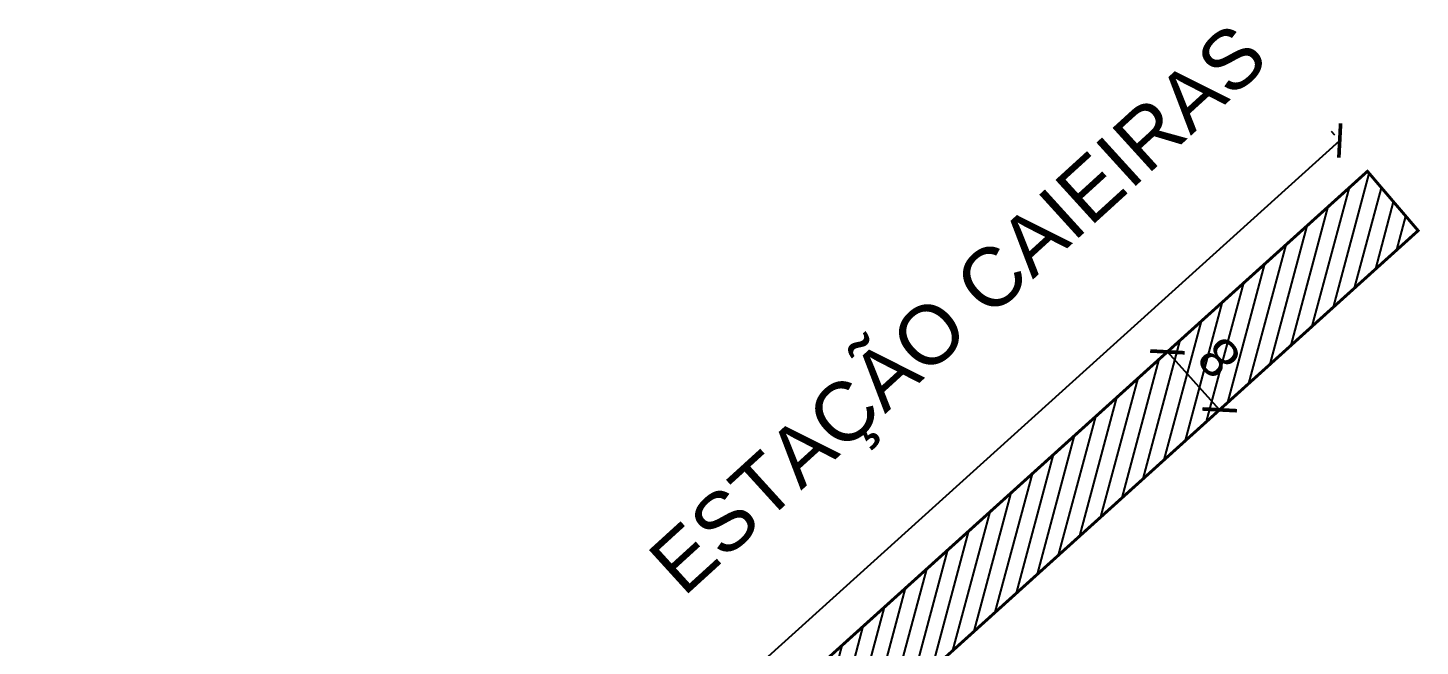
# Model space of a CAD drawing. Header units: metres. Extents: x 286532 to 329498, y 7396783 to 7466136.
# Drawn here: x 320607.7 to 320750.5, y 7414712.9 to 7414776.2 of the extents above; entities that cross this region are included whole.
import ezdxf

# ---------------------------------------------------------------- set-up
doc = ezdxf.new("R2010")
doc.units = ezdxf.units.M
doc.header["$LTSCALE"] = 10
doc.linetypes.add('DASHED', pattern=[0.75, 0.5, -0.25])
doc.linetypes.add('DASHED2', pattern=[0.375, 0.25, -0.125])
doc.layers.get('0').update_dxf_attribs({"color": 255})
doc.layers.add('_AUX-PLATAFORMA COTAS', color=1, linetype='Continuous', lineweight=25)
doc.layers.add('_AUX-PLATAFORMA NOVA', color=3, linetype='DASHED', lineweight=25)
doc.layers.add('TEXTO', color=3, linetype='Continuous')
doc.styles.add('ARIAL', font='arial.ttf')
doc.styles.get("Standard").update_dxf_attribs({"font": 'arial.ttf'})
doc.dimstyles.new('ISO-25', dxfattribs={"dimtxt": 2.5, "dimasz": 2.5, "dimexe": 1.25, "dimexo": 0.625, "dimtad": 1, "dimtxsty": 'Standard', "dimcen": 2.5, "dimadec": 0, "dimazin": 0, "dimtfac": 1, "dimtmove": 0, "dimatfit": 3, "dimfxl": 1, "dimarcsym": 0})

# ---------------------------------------------------------------- blocks, each defined once
blk = doc.blocks.new('estação_caieiras')
at = {"layer": '_AUX-PLATAFORMA NOVA', "true_color": 0x05ff05}
h = blk.add_hatch(dxfattribs=at)
h.set_pattern_fill('ANSI31', color=3, scale=0.5, angle=30, style=0)
h.set_pattern_definition([(75, (-320745.0896, -7414761.5436), (-1.53340724923, 0.4108752341), [])])
h.paths.add_polyline_path([(-71.52, -64.51), (-73.4, -66.2), (-72.38, -67.3), (-70.59, -65.69)])
h.paths.add_polyline_path([(-50.16, -56.01), (5.2, -6.08), (0, 0), (-71.52, -64.51), (-68.95, -67.43), (-61.85, -61.02), (-60.17, -62.88), (-69, -70.84), (-68.04, -72.14), (-50.36, -56.2)])
h.paths.add_polyline_path([(-125.23, -123.72), (-80.65, -83.51), (-86, -77.57), (-133.67, -120.56), (-128.32, -126.51)])
at = {"layer": '_AUX-PLATAFORMA NOVA', "color": 3, "linetype": 'DASHED2', "ltscale": 2, "true_color": 0x05ff05, "const_width": 0.3, "flags": 128}
blk.add_lwpolyline([(-50.16, -56.01), (5.2, -6.08), (0, 0), (-73.4, -66.2), (-72.38, -67.3), (-70.59, -65.69), (-68.99, -67.47), (-61.85, -61.02), (-60.17, -62.88), (-69.11, -70.95), (-68.04, -72.14), (-50.36, -56.2)], close=True, dxfattribs=at)
blk = doc.blocks.new('_ArchTick')
at = {"color": 0, "linetype": 'ByBlock', "const_width": 0.15}
blk.add_lwpolyline([(-0.5, -0.5), (0.5, 0.5)], dxfattribs=at)
blk = doc.blocks.new('*D137')
at = {"layer": '_AUX-PLATAFORMA COTAS', "color": 0, "lineweight": -2, "ltscale": 0.05, "transparency": 16777216}
for p, q in [((320741.74, 7414765.26), (320741.41, 7414765.62)), ((320608.58, 7414644.14), (320742.25, 7414764.7)), ((320608.08, 7414644.7), (320607.74, 7414645.07))]:
    blk.add_line(p, q, dxfattribs=at)
at = {"layer": 'Defpoints', "color": 0, "ltscale": 0.05, "transparency": 16777216}
for p in [(320742.25, 7414764.7), (320745.09, 7414761.54), (320611.42, 7414640.99)]:
    blk.add_point(p, dxfattribs=at)
at = {"layer": '_AUX-PLATAFORMA COTAS', "color": 0, "lineweight": -2, "ltscale": 0.05, "transparency": 16777216, "xscale": 2.5, "yscale": 2.5, "zscale": 2.5}
for p, rotation in [((320742.25, 7414764.7), 42.04810420278162), ((320608.58, 7414644.14), 222.0481042027816)]:
    blk.add_blockref('_ArchTick', p, dxfattribs=dict(at, rotation=rotation))
at = {"layer": '_AUX-PLATAFORMA COTAS', "color": 0, "ltscale": 0.05, "transparency": 16777216, "insert": (320673.04, 7414707.05), "char_height": 4, "attachment_point": 5, "rotation": 42.0481}
blk.add_mtext('180', dxfattribs=at)
blk = doc.blocks.new('*D138')
at = {"layer": '_AUX-PLATAFORMA COTAS', "color": 0, "lineweight": -2, "ltscale": 0.05, "transparency": 16777216}
for p, q in [((320728.29, 7414746.39), (320725.51, 7414743.88)), ((320729.94, 7414737.1), (320724.58, 7414743.04)), ((320733.65, 7414740.45), (320730.87, 7414737.94))]:
    blk.add_line(p, q, dxfattribs=at)
at = {"layer": 'Defpoints', "color": 0, "ltscale": 0.05, "transparency": 16777216}
for p in [(320724.58, 7414743.04), (320724.58, 7414743.04), (320729.94, 7414737.1)]:
    blk.add_point(p, dxfattribs=at)
at = {"layer": '_AUX-PLATAFORMA COTAS', "color": 0, "lineweight": -2, "ltscale": 0.05, "transparency": 16777216, "xscale": 2.5, "yscale": 2.5, "zscale": 2.5}
for p, rotation in [((320724.58, 7414743.04), 132.0481413658753), ((320729.94, 7414737.1), 312.0481413658753)]:
    blk.add_blockref('_ArchTick', p, dxfattribs=dict(at, rotation=rotation))
at = {"layer": '_AUX-PLATAFORMA COTAS', "color": 0, "ltscale": 0.05, "transparency": 16777216, "insert": (320729.89, 7414742.45), "char_height": 4, "attachment_point": 5, "rotation": 132.0481}
blk.add_mtext('8', dxfattribs=at)

msp = doc.modelspace()

# ---------------------------------------------------------------- block references
msp.add_blockref('estação_caieiras', (320745.09, 7414761.544))

# ---------------------------------------------------------------- texts
at = {"layer": 'TEXTO', "style": 'ARIAL'}
msp.add_text('ESTAÇÃO CAIEIRAS', height=6, rotation=42.30694, dxfattribs=at).set_placement((320674.96, 7414717.835))

# ---------------------------------------------------------------- dimensions: what is measured, and where the dimension line sits
at = {"layer": '_AUX-PLATAFORMA COTAS', "ltscale": 0.05}
for p1, p2, distance, picture, middle in [((320611.424, 7414640.987), (320745.09, 7414761.544), 4.246, '*D137', (320673.041, 7414707.049)), ((320729.937, 7414737.105), (320724.579, 7414743.045), 0, '*D138', (320729.889, 7414742.447))]:
    dim = msp.add_aligned_dim(p1=p1, p2=p2, distance=distance, dimstyle='ISO-25', override={"dimtxt": 4, "dimexo": 5, "dimgap": 1.5, "dimtad": 3, "dimblk1": 'ArchTick', "dimblk2": 'ArchTick', "dimsah": 1}, dxfattribs=at)
    dim.commit()
    dim.dimension.update_dxf_attribs({"geometry": picture, "text_midpoint": middle})

doc.saveas('drawing.dxf')
